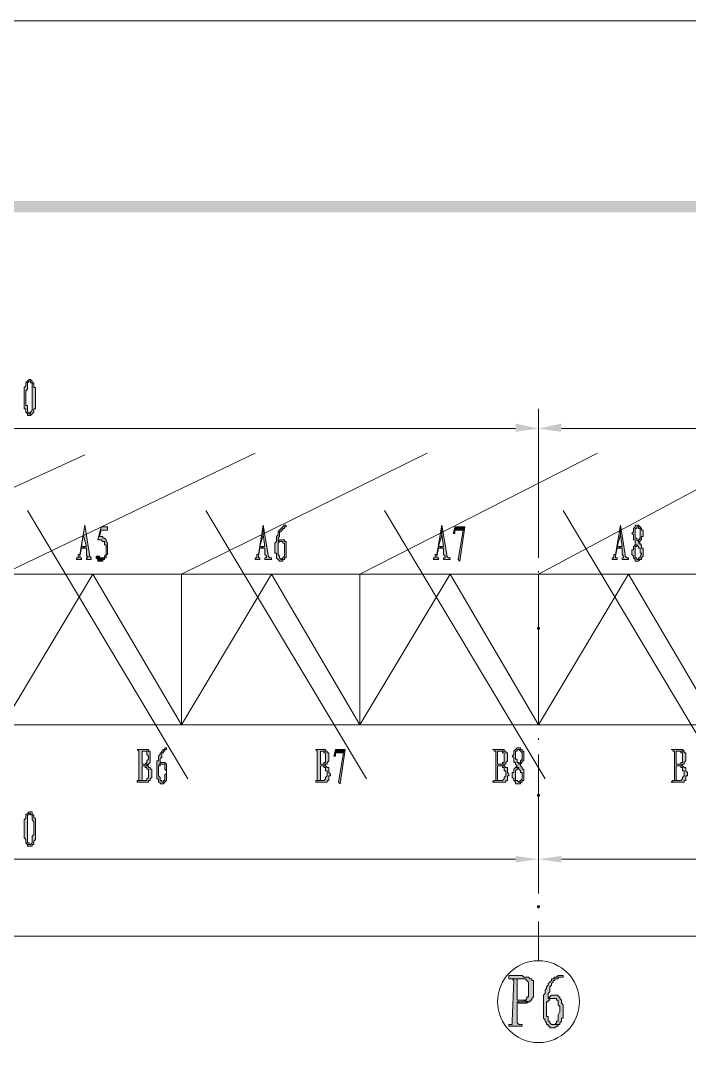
# Model space of a CAD drawing. Header units: millimetres. Extents: x 6 to 291, y 4 to 206.
# Drawn here: x 54.44 to 71.71, y 178.82 to 205.74 of the extents above; entities that cross this region are included whole.
import ezdxf

# ---------------------------------------------------------------- set-up
doc = ezdxf.new("R2010")
doc.units = ezdxf.units.MM
doc.layers.add('C00-00-00', color=7, linetype='Continuous')

msp = doc.modelspace()

# ---------------------------------------------------------------- hatches: boundary and pattern name
at = {"layer": 'C00-00-00'}
h = msp.add_hatch(color=256, dxfattribs=at)
h.dxf.hatch_style = 2
h.paths.add_polyline_path([(17.653, 201.083336), (17.907, 200.787002), (286.469659, 201.083336)])
h = msp.add_hatch(color=256, dxfattribs=at)
h.dxf.hatch_style = 2
h.paths.add_polyline_path([(17.907, 200.787002), (286.469659, 201.083336), (286.173327, 200.787002)])
h = msp.add_hatch(color=256, dxfattribs=at)
h.dxf.hatch_style = 2
h.paths.add_polyline_path([(54.609998, 196.426669), (54.567665, 196.384336), (54.567665, 196.342002), (54.567665, 196.299669), (54.525332, 196.257336), (54.525332, 196.172669), (54.525332, 195.834002), (54.525332, 195.791669), (54.525332, 195.749336), (54.525332, 195.707002), (54.567665, 195.707002), (54.567665, 195.664669), (54.567665, 195.622336), (54.609998, 195.580002), (54.652332, 195.580002), (54.652332, 195.622336), (54.609998, 195.622336), (54.609998, 195.664669), (54.609998, 195.707002), (54.609998, 195.791669), (54.567665, 195.791669), (54.567665, 196.172669), (54.609998, 196.215002), (54.609998, 196.299669), (54.609998, 196.342002), (54.609998, 196.384336), (54.652332, 196.426669)])
h = msp.add_hatch(color=256, dxfattribs=at)
h.dxf.hatch_style = 2
h.paths.add_polyline_path([(54.652333, 196.469002), (54.609999, 196.426669), (54.694666, 196.426669), (54.694666, 196.384336), (54.736999, 196.384336), (54.736999, 196.299669), (54.736999, 196.003336), (54.736999, 195.707002), (54.736999, 195.664669), (54.694666, 195.622336), (54.694666, 195.580002), (54.609999, 195.580002), (54.609999, 195.537669), (54.694666, 195.537669), (54.736999, 195.580002), (54.779333, 195.622336), (54.779333, 195.664669), (54.779333, 195.707002), (54.821666, 195.707002), (54.821666, 195.834002), (54.821666, 195.876336), (54.821666, 196.130336), (54.821666, 196.257336), (54.779333, 196.257336), (54.779333, 196.342002), (54.779333, 196.384336), (54.736999, 196.384336), (54.736999, 196.426669), (54.694666, 196.469002)])
h = msp.add_hatch(color=256, dxfattribs=at)
h.dxf.hatch_style = 2
h.paths.add_polyline_path([(67.225334, 195.326002), (67.225334, 195.114336), (67.818002, 195.199002)])
h = msp.add_hatch(color=256, dxfattribs=at)
h.dxf.hatch_style = 2
h.paths.add_polyline_path([(68.410666, 195.326002), (68.410666, 195.114336), (67.818002, 195.199002)])
h = msp.add_hatch(color=256, dxfattribs=at)
h.dxf.hatch_style = 2
h.paths.add_polyline_path([(56.091667, 192.701335), (55.964667, 191.939335), (55.922333, 191.939335), (55.922333, 191.897002), (55.922333, 191.854669), (55.88, 191.854669), (55.88, 191.812335), (56.007, 191.812335), (56.007, 191.854669), (55.964667, 191.854669), (55.964667, 191.897002), (56.007, 192.108669), (56.134, 192.108669), (56.007, 192.151002), (56.049333, 192.447335)])
h = msp.add_hatch(color=256, dxfattribs=at)
h.dxf.hatch_style = 2
h.paths.add_polyline_path([(56.091667, 192.701335), (56.049333, 192.447335), (56.134, 192.151002), (56.007, 192.151002), (56.134, 192.108669), (56.134, 192.066335), (56.134, 192.024002), (56.134, 191.897002), (56.176333, 191.897002), (56.176333, 191.854669), (56.134, 191.854669), (56.134, 191.812335), (56.261, 191.812335), (56.261, 191.854669), (56.218667, 191.897002), (56.218667, 191.939335)])
h = msp.add_hatch(color=256, dxfattribs=at)
h.dxf.hatch_style = 2
h.paths.add_polyline_path([(56.684335, 192.659003), (56.515001, 192.659003), (56.430335, 192.320336), (56.472668, 192.320336), (56.515001, 192.320336), (56.557335, 192.278003), (56.599668, 192.278003), (56.599668, 192.23567), (56.599668, 192.193336), (56.642001, 192.193336), (56.642001, 192.151003), (56.642001, 192.10867), (56.642001, 192.024003), (56.642001, 191.98167), (56.642001, 191.939336), (56.599668, 191.897003), (56.599668, 191.85467), (56.557335, 191.85467), (56.472668, 191.85467), (56.599668, 191.85467), (56.642001, 191.85467), (56.642001, 191.897003), (56.642001, 191.939336), (56.684335, 191.939336), (56.684335, 192.23567), (56.642001, 192.278003), (56.642001, 192.320336), (56.599668, 192.36267), (56.557335, 192.36267), (56.557335, 192.405003), (56.515001, 192.405003), (56.472668, 192.405003), (56.515001, 192.574336), (56.684335, 192.574336)])
h = msp.add_hatch(color=256, dxfattribs=at)
h.dxf.hatch_style = 2
h.paths.add_polyline_path([(60.706001, 192.701335), (60.579001, 191.939335), (60.536667, 191.939335), (60.536667, 191.897002), (60.536667, 191.854669), (60.494334, 191.854669), (60.494334, 191.812335), (60.621334, 191.812335), (60.621334, 191.854669), (60.579001, 191.854669), (60.579001, 191.897002), (60.621334, 192.108669), (60.748334, 192.108669), (60.621334, 192.151002), (60.706001, 192.447335)])
h = msp.add_hatch(color=256, dxfattribs=at)
h.dxf.hatch_style = 2
h.paths.add_polyline_path([(60.706001, 192.701335), (60.706001, 192.447335), (60.748334, 192.151002), (60.621334, 192.151002), (60.748334, 192.108669), (60.748334, 192.066335), (60.748334, 192.024002), (60.748334, 191.939335), (60.790667, 191.897002), (60.790667, 191.854669), (60.748334, 191.854669), (60.748334, 191.812335), (60.917667, 191.812335), (60.917667, 191.854669), (60.875334, 191.854669), (60.833001, 191.897002), (60.833001, 191.939335)])
h = msp.add_hatch(color=256, dxfattribs=at)
h.dxf.hatch_style = 2
h.paths.add_polyline_path([(61.298665, 192.701335), (61.256331, 192.701335), (61.213998, 192.659002), (61.171665, 192.616669), (61.129331, 192.574335), (61.086998, 192.532002), (61.086998, 192.489669), (61.086998, 192.447335), (61.044665, 192.405002), (61.044665, 192.362669), (61.044665, 192.278002), (61.002331, 192.235669), (61.002331, 191.981669), (61.044665, 191.981669), (61.044665, 191.897002), (61.044665, 191.854669), (61.086998, 191.812335), (61.129331, 191.770002), (61.213998, 191.770002), (61.213998, 191.812335), (61.256331, 191.812335), (61.171665, 191.812335), (61.129331, 191.854669), (61.129331, 191.897002), (61.086998, 191.939335), (61.086998, 191.981669), (61.086998, 192.235669), (61.129331, 192.278002), (61.213998, 192.278002), (61.086998, 192.278002), (61.086998, 192.362669), (61.129331, 192.405002), (61.129331, 192.447335), (61.129331, 192.532002), (61.171665, 192.532002), (61.171665, 192.574335), (61.213998, 192.574335), (61.213998, 192.616669), (61.256331, 192.616669), (61.256331, 192.659002), (61.298665, 192.659002)])
h = msp.add_hatch(color=256, dxfattribs=at)
h.dxf.hatch_style = 2
h.paths.add_polyline_path([(65.320335, 192.701335), (65.193335, 191.939335), (65.151001, 191.939335), (65.151001, 191.897002), (65.151001, 191.854669), (65.108668, 191.854669), (65.108668, 191.812335), (65.235668, 191.812335), (65.235668, 191.854669), (65.193335, 191.854669), (65.193335, 191.897002), (65.235668, 192.108669), (65.362668, 192.108669), (65.235668, 192.151002), (65.320335, 192.447335)])
h = msp.add_hatch(color=256, dxfattribs=at)
h.dxf.hatch_style = 2
h.paths.add_polyline_path([(65.320335, 192.701335), (65.320335, 192.447335), (65.362668, 192.151002), (65.235668, 192.151002), (65.362668, 192.108669), (65.362668, 192.066335), (65.362668, 191.939335), (65.405001, 191.897002), (65.405001, 191.854669), (65.362668, 191.854669), (65.362668, 191.812335), (65.532001, 191.812335), (65.532001, 191.854669), (65.489668, 191.854669), (65.447335, 191.897002), (65.447335, 191.939335)])
h = msp.add_hatch(color=256, dxfattribs=at)
h.dxf.hatch_style = 2
h.paths.add_polyline_path([(65.912999, 192.659003), (65.658999, 192.659003), (65.616665, 192.48967), (65.658999, 192.48967), (65.658999, 192.574336), (65.701332, 192.574336), (65.870665, 192.574336)])
h = msp.add_hatch(color=256, dxfattribs=at)
h.dxf.hatch_style = 2
h.paths.add_polyline_path([(65.912999, 192.659003), (65.870669, 192.574336), (65.743666, 191.812335), (65.786, 191.770003)])
h = msp.add_hatch(color=256, dxfattribs=at)
h.dxf.hatch_style = 2
h.paths.add_polyline_path([(69.934669, 192.701335), (69.807669, 191.939335), (69.765335, 191.939335), (69.765335, 191.854669), (69.723002, 191.854669), (69.723002, 191.812335), (69.850002, 191.812335), (69.850002, 191.854669), (69.807669, 191.854669), (69.807669, 191.897002), (69.850002, 192.108669), (69.977002, 192.108669), (69.850002, 192.151002), (69.934669, 192.447335)])
h = msp.add_hatch(color=256, dxfattribs=at)
h.dxf.hatch_style = 2
h.paths.add_polyline_path([(69.934669, 192.701335), (69.934669, 192.447335), (69.977002, 192.151002), (69.850002, 192.151002), (69.977002, 192.108669), (69.977002, 192.066335), (69.977002, 191.939335), (70.019335, 191.897002), (70.019335, 191.854669), (69.977002, 191.854669), (69.977002, 191.812335), (70.146335, 191.812335), (70.146335, 191.854669), (70.104002, 191.854669), (70.061669, 191.897002), (70.061669, 191.939335)])
h = msp.add_hatch(color=256, dxfattribs=at)
h.dxf.hatch_style = 2
h.paths.add_polyline_path([(70.40033, 192.701335), (70.315663, 192.701335), (70.315663, 192.659002), (70.27333, 192.616669), (70.27333, 192.532002), (70.230997, 192.489669), (70.27333, 192.447335), (70.27333, 192.362669), (70.27333, 192.320335), (70.315663, 192.320335), (70.315663, 192.278002), (70.315663, 192.235669), (70.315663, 192.193335), (70.357997, 192.193335), (70.40033, 192.151002), (70.40033, 192.108669), (70.442663, 192.108669), (70.442663, 192.066335), (70.442663, 191.981669), (70.484997, 191.981669), (70.484997, 191.939335), (70.442663, 191.897002), (70.442663, 191.854669), (70.40033, 191.854669), (70.40033, 191.812335), (70.357997, 191.812335), (70.484997, 191.812335), (70.484997, 191.854669), (70.52733, 191.897002), (70.52733, 192.108669), (70.484997, 192.108669), (70.484997, 192.151002), (70.484997, 192.193335), (70.442663, 192.193335), (70.442663, 192.235669), (70.40033, 192.235669), (70.442663, 192.278002), (70.40033, 192.278002), (70.357997, 192.320335), (70.357997, 192.362669), (70.315663, 192.362669), (70.315663, 192.405002), (70.315663, 192.447335), (70.315663, 192.532002), (70.315663, 192.574335), (70.315663, 192.616669), (70.357997, 192.616669), (70.357997, 192.659002), (70.442663, 192.659002)])
h = msp.add_hatch(color=256, dxfattribs=at)
h.dxf.hatch_style = 2
h.paths.add_polyline_path([(70.442664, 192.659003), (70.357997, 192.659003), (70.400331, 192.659003), (70.400331, 192.61667), (70.442664, 192.61667), (70.442664, 192.574336), (70.442664, 192.405003), (70.442664, 192.36267), (70.400331, 192.320336), (70.400331, 192.278003), (70.442664, 192.278003), (70.442664, 192.320336), (70.484997, 192.320336), (70.484997, 192.36267), (70.484997, 192.405003), (70.527331, 192.405003), (70.527331, 192.574336), (70.484997, 192.574336), (70.484997, 192.61667)])
h = msp.add_hatch(color=256, dxfattribs=at)
h.dxf.hatch_style = 2
h.paths.add_polyline_path([(61.214, 192.320337), (61.129334, 192.320337), (61.087, 192.278003), (61.214, 192.278003), (61.214, 192.23567), (61.256334, 192.23567), (61.256334, 192.151003), (61.256334, 192.10867), (61.256334, 192.024003), (61.256334, 191.98167), (61.256334, 191.939337), (61.256334, 191.897003), (61.214, 191.85467), (61.171667, 191.812337), (61.256334, 191.812337), (61.256334, 191.85467), (61.298667, 191.85467), (61.298667, 191.897003), (61.298667, 191.939337), (61.298667, 192.23567), (61.298667, 192.278003), (61.256334, 192.278003), (61.256334, 192.320337)])
h = msp.add_hatch(color=256, dxfattribs=at)
h.dxf.hatch_style = 2
h.paths.add_polyline_path([(70.315669, 192.193336), (70.273336, 192.151002), (70.273336, 192.108669), (70.273336, 192.066336), (70.231003, 192.066336), (70.231003, 191.939336), (70.273336, 191.897002), (70.273336, 191.854669), (70.315669, 191.812336), (70.315669, 191.770002), (70.400336, 191.770002), (70.442669, 191.812336), (70.485003, 191.812336), (70.358003, 191.812336), (70.358003, 191.854669), (70.315669, 191.854669), (70.315669, 191.897002), (70.315669, 192.066336), (70.315669, 192.108669), (70.315669, 192.151002), (70.358003, 192.151002), (70.358003, 192.193336)])
h = msp.add_hatch(color=256, dxfattribs=at)
h.dxf.hatch_style = 2
h.paths.add_polyline_path([(56.430333, 191.897002), (56.388, 191.897002), (56.388, 191.854668), (56.430333, 191.812335), (56.430333, 191.770002), (56.472666, 191.770002), (56.557333, 191.770002), (56.557333, 191.812335), (56.599666, 191.812335), (56.599666, 191.854668), (56.472666, 191.854668), (56.472666, 191.897002)])
h = msp.add_hatch(color=256, dxfattribs=at)
h.dxf.hatch_style = 2
h.paths.add_polyline_path([(67.818002, 190.07667), (67.788104, 190.064235), (67.775669, 190.034337), (67.788104, 190.004439), (67.818002, 189.992003), (67.8479, 190.004439), (67.860335, 190.034337), (67.8479, 190.064235)])
h = msp.add_hatch(color=256, dxfattribs=at)
h.dxf.hatch_style = 2
h.paths.add_polyline_path([(57.615665, 186.901669), (57.446332, 186.901669), (57.488665, 186.859336), (57.488665, 186.097336), (57.573332, 186.097336), (57.573332, 186.478336), (57.742665, 186.478336), (57.700332, 186.478336), (57.742665, 186.520669), (57.573332, 186.520669), (57.573332, 186.859336), (57.742665, 186.859336), (57.742665, 186.901669), (57.700332, 186.901669)])
h = msp.add_hatch(color=256, dxfattribs=at)
h.dxf.hatch_style = 2
h.paths.add_polyline_path([(57.742668, 186.859337), (57.615668, 186.859337), (57.658001, 186.859337), (57.700335, 186.859337), (57.700335, 186.817003), (57.700335, 186.77467), (57.742668, 186.732337), (57.742668, 186.64767), (57.700335, 186.605337), (57.700335, 186.563003), (57.658001, 186.52067), (57.615668, 186.52067), (57.742668, 186.52067), (57.785001, 186.563003), (57.785001, 186.605337), (57.785001, 186.817003), (57.785001, 186.859337)])
h = msp.add_hatch(color=256, dxfattribs=at)
h.dxf.hatch_style = 2
h.paths.add_polyline_path([(58.208333, 186.944003), (58.166, 186.944003), (58.166, 186.90167), (58.123667, 186.90167), (58.081333, 186.859337), (58.081333, 186.817003), (58.039, 186.817003), (58.039, 186.77467), (57.996667, 186.732337), (57.996667, 186.690003), (57.996667, 186.64767), (57.996667, 186.605337), (57.954333, 186.605337), (57.954333, 186.52067), (57.954333, 186.478337), (57.954333, 186.224337), (57.954333, 186.13967), (57.996667, 186.13967), (57.996667, 186.097337), (57.996667, 186.055003), (58.039, 186.055003), (58.039, 186.01267), (58.123667, 186.01267), (58.166, 186.055003), (58.081333, 186.055003), (58.081333, 186.097337), (58.039, 186.097337), (58.039, 186.13967), (58.039, 186.182003), (57.996667, 186.224337), (57.996667, 186.478337), (58.039, 186.478337), (58.039, 186.52067), (58.123667, 186.52067), (57.996667, 186.52067), (58.039, 186.52067), (58.039, 186.605337), (58.039, 186.64767), (58.039, 186.690003), (58.081333, 186.690003), (58.081333, 186.77467), (58.081333, 186.817003), (58.123667, 186.817003), (58.123667, 186.859337), (58.166, 186.859337), (58.166, 186.90167), (58.208333, 186.90167)])
h = msp.add_hatch(color=256, dxfattribs=at)
h.dxf.hatch_style = 2
h.paths.add_polyline_path([(62.229999, 186.901669), (62.060666, 186.901669), (62.102999, 186.859336), (62.102999, 186.097336), (62.187666, 186.097336), (62.187666, 186.478336), (62.314666, 186.478336), (62.272333, 186.478336), (62.314666, 186.478336), (62.314666, 186.520669), (62.187666, 186.520669), (62.187666, 186.859336), (62.314666, 186.859336), (62.314666, 186.901669), (62.272333, 186.901669)])
h = msp.add_hatch(color=256, dxfattribs=at)
h.dxf.hatch_style = 2
h.paths.add_polyline_path([(62.314668, 186.859337), (62.230001, 186.859337), (62.272334, 186.859337), (62.272334, 186.817003), (62.314668, 186.817003), (62.314668, 186.77467), (62.314668, 186.732337), (62.314668, 186.64767), (62.314668, 186.605337), (62.314668, 186.563003), (62.272334, 186.563003), (62.272334, 186.52067), (62.230001, 186.52067), (62.314668, 186.52067), (62.357001, 186.52067), (62.357001, 186.563003), (62.399334, 186.605337), (62.399334, 186.817003), (62.357001, 186.817003), (62.357001, 186.859337)])
h = msp.add_hatch(color=256, dxfattribs=at)
h.dxf.hatch_style = 2
h.paths.add_polyline_path([(62.822667, 186.901669), (62.568667, 186.901669), (62.526334, 186.732336), (62.568667, 186.732336), (62.568667, 186.817002), (62.611001, 186.817002), (62.780334, 186.817002)])
h = msp.add_hatch(color=256, dxfattribs=at)
h.dxf.hatch_style = 2
h.paths.add_polyline_path([(62.822667, 186.901669), (62.780333, 186.817002), (62.653334, 186.055003), (62.695669, 186.012669)])
h = msp.add_hatch(color=256, dxfattribs=at)
h.dxf.hatch_style = 2
h.paths.add_polyline_path([(66.801999, 186.901669), (66.632666, 186.901669), (66.674999, 186.901669), (66.674999, 186.859336), (66.717332, 186.859336), (66.717332, 186.097336), (66.674999, 186.097336), (66.801999, 186.097336), (66.759666, 186.097336), (66.759666, 186.478336), (66.801999, 186.478336), (66.928999, 186.478336), (66.886666, 186.478336), (66.928999, 186.478336), (66.928999, 186.520669), (66.801999, 186.520669), (66.759666, 186.520669), (66.759666, 186.859336), (66.801999, 186.859336), (66.928999, 186.859336), (66.928999, 186.901669), (66.886666, 186.901669)])
h = msp.add_hatch(color=256, dxfattribs=at)
h.dxf.hatch_style = 2
h.paths.add_polyline_path([(66.929002, 186.859337), (66.844335, 186.859337), (66.886669, 186.859337), (66.886669, 186.817003), (66.929002, 186.817003), (66.929002, 186.77467), (66.929002, 186.64767), (66.929002, 186.605337), (66.929002, 186.563003), (66.886669, 186.563003), (66.886669, 186.52067), (66.844335, 186.52067), (66.802002, 186.52067), (66.929002, 186.52067), (66.971335, 186.52067), (66.971335, 186.563003), (67.013669, 186.605337), (67.013669, 186.817003), (66.971335, 186.817003), (66.971335, 186.859337)])
h = msp.add_hatch(color=256, dxfattribs=at)
h.dxf.hatch_style = 2
h.paths.add_polyline_path([(67.309998, 186.944003), (67.267665, 186.944003), (67.225332, 186.90167), (67.182998, 186.859337), (67.182998, 186.77467), (67.140665, 186.732337), (67.182998, 186.690003), (67.182998, 186.605337), (67.182998, 186.563003), (67.225332, 186.563003), (67.225332, 186.52067), (67.267665, 186.478337), (67.225332, 186.436003), (67.309998, 186.436003), (67.309998, 186.39367), (67.352332, 186.351337), (67.352332, 186.309003), (67.394665, 186.309003), (67.394665, 186.26667), (67.394665, 186.224337), (67.394665, 186.182003), (67.394665, 186.13967), (67.352332, 186.097337), (67.309998, 186.055003), (67.394665, 186.055003), (67.394665, 186.097337), (67.436998, 186.097337), (67.436998, 186.13967), (67.436998, 186.351337), (67.436998, 186.39367), (67.394665, 186.39367), (67.394665, 186.436003), (67.352332, 186.478337), (67.352332, 186.52067), (67.309998, 186.52067), (67.309998, 186.563003), (67.267665, 186.563003), (67.267665, 186.605337), (67.267665, 186.64767), (67.225332, 186.64767), (67.225332, 186.690003), (67.225332, 186.77467), (67.225332, 186.817003), (67.225332, 186.859337), (67.267665, 186.859337), (67.267665, 186.90167), (67.394665, 186.90167), (67.352332, 186.90167), (67.352332, 186.944003)])
h = msp.add_hatch(color=256, dxfattribs=at)
h.dxf.hatch_style = 2
h.paths.add_polyline_path([(67.394667, 186.901669), (67.31, 186.901669), (67.352334, 186.859336), (67.394667, 186.817002), (67.394667, 186.647669), (67.352334, 186.605336), (67.352334, 186.563002), (67.31, 186.520669), (67.352334, 186.520669), (67.394667, 186.563002), (67.394667, 186.605336), (67.437, 186.605336), (67.437, 186.647669), (67.437, 186.817002), (67.437, 186.859336), (67.394667, 186.859336)])
h = msp.add_hatch(color=256, dxfattribs=at)
h.dxf.hatch_style = 2
h.paths.add_polyline_path([(71.416337, 186.901669), (71.247003, 186.901669), (71.289337, 186.901669), (71.289337, 186.859336), (71.33167, 186.859336), (71.33167, 186.097336), (71.289337, 186.097336), (71.416337, 186.097336), (71.374003, 186.097336), (71.374003, 186.478336), (71.416337, 186.478336), (71.543337, 186.478336), (71.501003, 186.478336), (71.543337, 186.478336), (71.543337, 186.520669), (71.416337, 186.520669), (71.374003, 186.520669), (71.374003, 186.859336), (71.416337, 186.859336), (71.58567, 186.859336), (71.543337, 186.901669), (71.501003, 186.901669)])
h = msp.add_hatch(color=256, dxfattribs=at)
h.dxf.hatch_style = 2
h.paths.add_polyline_path([(71.585666, 186.859337), (71.458666, 186.859337), (71.500999, 186.859337), (71.500999, 186.817003), (71.543333, 186.817003), (71.543333, 186.77467), (71.543333, 186.64767), (71.543333, 186.605337), (71.543333, 186.563003), (71.500999, 186.563003), (71.500999, 186.52067), (71.458666, 186.52067), (71.416333, 186.52067), (71.543333, 186.52067), (71.585666, 186.52067), (71.585666, 186.563003), (71.627999, 186.605337), (71.627999, 186.817003), (71.585666, 186.817003)])
h = msp.add_hatch(color=256, dxfattribs=at)
h.dxf.hatch_style = 2
h.paths.add_polyline_path([(57.742668, 186.478336), (57.615668, 186.478336), (57.658001, 186.478336), (57.658001, 186.436003), (57.700335, 186.436003), (57.700335, 186.393669), (57.742668, 186.393669), (57.742668, 186.351336), (57.742668, 186.309003), (57.742668, 186.266669), (57.742668, 186.224336), (57.742668, 186.182003), (57.700335, 186.139669), (57.700335, 186.097336), (57.658001, 186.097336), (57.446335, 186.097336), (57.446335, 186.055003), (57.488668, 186.055003), (57.658001, 186.055003), (57.700335, 186.055003), (57.742668, 186.055003), (57.742668, 186.097336), (57.785001, 186.097336), (57.785001, 186.139669), (57.827335, 186.182003), (57.827335, 186.393669), (57.785001, 186.393669), (57.785001, 186.436003), (57.742668, 186.436003)])
h = msp.add_hatch(color=256, dxfattribs=at)
h.dxf.hatch_style = 2
h.paths.add_polyline_path([(58.123665, 186.563003), (58.081331, 186.563003), (58.038998, 186.563003), (58.038998, 186.520669), (57.996665, 186.520669), (58.165998, 186.520669), (58.165998, 186.478336), (58.165998, 186.393669), (58.208331, 186.351336), (58.208331, 186.266669), (58.165998, 186.266669), (58.165998, 186.182003), (58.165998, 186.139669), (58.165998, 186.097336), (58.123665, 186.097336), (58.123665, 186.055003), (58.081331, 186.055003), (58.165998, 186.055003), (58.208331, 186.097336), (58.208331, 186.139669), (58.208331, 186.182003), (58.208331, 186.436003), (58.208331, 186.478336), (58.208331, 186.520669), (58.165998, 186.563003)])
h = msp.add_hatch(color=256, dxfattribs=at)
h.dxf.hatch_style = 2
h.paths.add_polyline_path([(62.314668, 186.478336), (62.230001, 186.478336), (62.272334, 186.478336), (62.272334, 186.436003), (62.314668, 186.436003), (62.314668, 186.393669), (62.314668, 186.351336), (62.357001, 186.351336), (62.357001, 186.224336), (62.314668, 186.182003), (62.314668, 186.139669), (62.272334, 186.097336), (62.230001, 186.097336), (62.060668, 186.097336), (62.060668, 186.055003), (62.103001, 186.055003), (62.272334, 186.055003), (62.357001, 186.055003), (62.357001, 186.097336), (62.399334, 186.097336), (62.399334, 186.139669), (62.399334, 186.224336), (62.441668, 186.224336), (62.441668, 186.266669), (62.399334, 186.309003), (62.399334, 186.393669), (62.399334, 186.436003), (62.357001, 186.436003)])
h = msp.add_hatch(color=256, dxfattribs=at)
h.dxf.hatch_style = 2
h.paths.add_polyline_path([(66.929002, 186.478336), (66.844335, 186.478336), (66.886669, 186.478336), (66.886669, 186.436003), (66.929002, 186.436003), (66.929002, 186.393669), (66.929002, 186.351336), (66.971335, 186.351336), (66.971335, 186.224336), (66.929002, 186.182003), (66.929002, 186.139669), (66.886669, 186.097336), (66.844335, 186.097336), (66.675002, 186.097336), (66.632669, 186.055003), (66.675002, 186.055003), (66.886669, 186.055003), (66.971335, 186.055003), (66.971335, 186.097336), (67.013669, 186.097336), (67.013669, 186.139669), (67.013669, 186.224336), (67.056002, 186.224336), (67.056002, 186.266669), (67.013669, 186.309003), (67.013669, 186.393669), (67.013669, 186.436003), (66.971335, 186.436003)])
h = msp.add_hatch(color=256, dxfattribs=at)
h.dxf.hatch_style = 2
h.paths.add_polyline_path([(67.225334, 186.436002), (67.183001, 186.393668), (67.183001, 186.351335), (67.183001, 186.309002), (67.140667, 186.309002), (67.140667, 186.182002), (67.183001, 186.139668), (67.183001, 186.097335), (67.225334, 186.055002), (67.225334, 186.012668), (67.267667, 186.012668), (67.310001, 186.012668), (67.352334, 186.012668), (67.352334, 186.055002), (67.394667, 186.055002), (67.310001, 186.055002), (67.267667, 186.097335), (67.225334, 186.097335), (67.225334, 186.139668), (67.225334, 186.309002), (67.225334, 186.351335), (67.267667, 186.393668), (67.310001, 186.436002)])
h = msp.add_hatch(color=256, dxfattribs=at)
h.dxf.hatch_style = 2
h.paths.add_polyline_path([(71.543332, 186.478336), (71.458665, 186.478336), (71.500998, 186.478336), (71.500998, 186.436003), (71.543332, 186.436003), (71.543332, 186.393669), (71.543332, 186.351336), (71.585665, 186.351336), (71.585665, 186.224336), (71.543332, 186.182003), (71.543332, 186.139669), (71.500998, 186.097336), (71.458665, 186.097336), (71.289332, 186.097336), (71.246998, 186.055003), (71.289332, 186.055003), (71.500998, 186.055003), (71.585665, 186.055003), (71.585665, 186.097336), (71.627998, 186.097336), (71.627998, 186.139669), (71.627998, 186.224336), (71.670332, 186.224336), (71.670332, 186.309003), (71.627998, 186.351336), (71.627998, 186.393669), (71.627998, 186.436003), (71.585665, 186.436003)])
h = msp.add_hatch(color=256, dxfattribs=at)
h.dxf.hatch_style = 2
h.paths.add_polyline_path([(67.818002, 185.75867), (67.788104, 185.746235), (67.775669, 185.716337), (67.788104, 185.686439), (67.818002, 185.674004), (67.8479, 185.686439), (67.860335, 185.716337), (67.8479, 185.746235)])
h = msp.add_hatch(color=256, dxfattribs=at)
h.dxf.hatch_style = 2
h.paths.add_polyline_path([(54.609998, 185.25067), (54.567665, 185.208336), (54.567665, 185.166003), (54.567665, 185.12367), (54.525332, 185.081336), (54.525332, 184.954336), (54.525332, 184.912003), (54.525332, 184.785003), (54.525332, 184.74267), (54.525332, 184.61567), (54.567665, 184.573336), (54.567665, 184.531003), (54.567665, 184.48867), (54.609998, 184.446336), (54.652332, 184.446336), (54.652332, 184.48867), (54.609998, 184.48867), (54.609998, 184.573336), (54.609998, 185.12367), (54.609998, 185.208336), (54.652332, 185.208336), (54.652332, 185.25067), (54.694665, 185.25067)])
h = msp.add_hatch(color=256, dxfattribs=at)
h.dxf.hatch_style = 2
h.paths.add_polyline_path([(54.694667, 185.293002), (54.652334, 185.293002), (54.61, 185.250669), (54.694667, 185.250669), (54.694667, 185.208335), (54.737, 185.208335), (54.737, 185.166002), (54.737, 185.123669), (54.737, 185.081335), (54.779334, 185.039002), (54.779334, 184.869669), (54.779334, 184.827335), (54.779334, 184.700335), (54.737, 184.658002), (54.737, 184.573335), (54.737, 184.531002), (54.737, 184.488669), (54.694667, 184.446335), (54.61, 184.446335), (54.61, 184.404002), (54.652334, 184.404002), (54.694667, 184.404002), (54.737, 184.404002), (54.737, 184.446335), (54.779334, 184.446335), (54.779334, 184.488669), (54.779334, 184.531002), (54.821667, 184.573335), (54.821667, 184.658002), (54.821667, 184.996669), (54.821667, 185.039002), (54.821667, 185.123669), (54.779334, 185.123669), (54.779334, 185.166002), (54.779334, 185.208335), (54.737, 185.208335), (54.737, 185.250669), (54.737, 185.293002)])
h = msp.add_hatch(color=256, dxfattribs=at)
h.dxf.hatch_style = 2
h.paths.add_polyline_path([(67.225334, 184.150002), (67.225334, 183.980669), (67.818002, 184.065335)])
h = msp.add_hatch(color=256, dxfattribs=at)
h.dxf.hatch_style = 2
h.paths.add_polyline_path([(68.410666, 184.150002), (68.410666, 183.980669), (67.818002, 184.065335)])
h = msp.add_hatch(color=256, dxfattribs=at)
h.dxf.hatch_style = 2
h.paths.add_polyline_path([(67.818002, 182.880002), (67.788104, 182.867567), (67.775669, 182.837669), (67.788104, 182.807771), (67.818002, 182.795336), (67.8479, 182.807771), (67.860335, 182.837669), (67.8479, 182.867567)])
h = msp.add_hatch(color=256, dxfattribs=at)
h.dxf.hatch_style = 2
h.paths.add_polyline_path([(67.140665, 180.975002), (67.182999, 180.932669), (67.140665, 179.874335), (67.140665, 179.832002), (67.140665, 179.789669), (67.055999, 179.789669), (67.055999, 179.747335), (67.394665, 179.747335), (67.394665, 179.789669), (67.309999, 179.789669), (67.267665, 179.832002), (67.267665, 180.382335), (67.606332, 180.382335), (67.394665, 180.424669), (67.309999, 180.424669), (67.267665, 180.424669), (67.267665, 180.467002), (67.267665, 180.932669), (67.267665, 180.975002), (67.309999, 180.975002), (67.352332, 180.975002), (67.394665, 180.975002)])
h = msp.add_hatch(color=256, dxfattribs=at)
h.dxf.hatch_style = 2
h.paths.add_polyline_path([(67.394667, 181.059669), (67.056, 181.059669), (67.056, 180.975002), (67.098334, 180.975002), (67.140667, 180.975002), (67.437, 180.975002), (67.479334, 180.975002), (67.521667, 180.932669), (67.564, 180.890335), (67.564, 180.848002), (67.564, 180.594002), (67.564, 180.551669), (67.564, 180.509335), (67.521667, 180.509335), (67.521667, 180.467002), (67.479334, 180.424669), (67.437, 180.424669), (67.394667, 180.424669), (67.606334, 180.382335), (67.606334, 180.424669), (67.648667, 180.424669), (67.648667, 180.467002), (67.691, 180.509335), (67.691, 180.551669), (67.691, 180.594002), (67.691, 180.848002), (67.691, 180.890335), (67.691, 180.932669), (67.648667, 180.932669), (67.648667, 180.975002), (67.606334, 180.975002), (67.564, 181.017335), (67.521667, 181.017335), (67.437, 181.017335)])
h = msp.add_hatch(color=256, dxfattribs=at)
h.dxf.hatch_style = 2
h.paths.add_polyline_path([(68.453, 181.059669), (68.410667, 181.059669), (68.368334, 181.059669), (68.326, 181.059669), (68.283667, 181.017335), (68.241334, 181.017335), (68.199, 180.975002), (68.156667, 180.975002), (68.156667, 180.932669), (68.114334, 180.890335), (68.072, 180.848002), (68.072, 180.805669), (68.029667, 180.763335), (68.029667, 180.721002), (67.987334, 180.678669), (67.987334, 180.636335), (67.987334, 180.594002), (67.945, 180.551669), (67.945, 180.467002), (67.945, 180.424669), (67.945, 180.086002), (67.945, 180.043669), (67.945, 179.959002), (67.987334, 179.916669), (67.987334, 179.874335), (68.029667, 179.832002), (68.029667, 179.789669), (68.072, 179.789669), (68.072, 179.747335), (68.114334, 179.747335), (68.114334, 179.705002), (68.241334, 179.705002), (68.283667, 179.747335), (68.326, 179.747335), (68.326, 179.789669), (68.199, 179.789669), (68.156667, 179.789669), (68.114334, 179.832002), (68.114334, 179.874335), (68.072, 179.874335), (68.072, 179.959002), (68.072, 180.001335), (68.029667, 180.001335), (68.029667, 180.128335), (68.029667, 180.170669), (68.029667, 180.213002), (68.029667, 180.255335), (68.029667, 180.382335), (68.072, 180.382335), (68.072, 180.424669), (68.114334, 180.424669), (68.114334, 180.467002), (68.241334, 180.467002), (68.072, 180.467002), (68.072, 180.509335), (68.072, 180.551669), (68.072, 180.594002), (68.114334, 180.636335), (68.114334, 180.721002), (68.114334, 180.763335), (68.156667, 180.805669), (68.156667, 180.848002), (68.199, 180.890335), (68.199, 180.932669), (68.241334, 180.932669), (68.241334, 180.975002), (68.283667, 180.975002), (68.326, 180.975002), (68.326, 181.017335), (68.368334, 181.017335), (68.410667, 181.017335), (68.453, 181.017335)])
h = msp.add_hatch(color=256, dxfattribs=at)
h.dxf.hatch_style = 2
h.paths.add_polyline_path([(67.606334, 180.382336), (67.267668, 180.382336), (67.310001, 180.340002), (67.352334, 180.340002), (67.394668, 180.340002), (67.521668, 180.340002), (67.564001, 180.382336)])
h = msp.add_hatch(color=256, dxfattribs=at)
h.dxf.hatch_style = 2
h.paths.add_polyline_path([(68.241337, 180.551669), (68.15667, 180.551669), (68.114337, 180.509336), (68.072003, 180.467002), (68.28367, 180.467002), (68.28367, 180.424669), (68.326003, 180.424669), (68.326003, 180.382336), (68.326003, 180.297669), (68.368337, 180.255336), (68.368337, 180.128336), (68.326003, 180.043669), (68.326003, 179.916669), (68.326003, 179.874336), (68.28367, 179.874336), (68.28367, 179.832002), (68.241337, 179.789669), (68.199003, 179.789669), (68.326003, 179.789669), (68.368337, 179.789669), (68.368337, 179.832002), (68.41067, 179.874336), (68.41067, 179.916669), (68.41067, 179.959002), (68.453003, 179.959002), (68.453003, 180.297669), (68.41067, 180.340002), (68.41067, 180.382336), (68.41067, 180.424669), (68.368337, 180.467002), (68.368337, 180.509336), (68.326003, 180.509336), (68.326003, 180.551669)])

# ---------------------------------------------------------------- linework, layer by layer
at = {"layer": 'C00-00-00', "lineweight": 15}
msp.add_lwpolyline([(291.126319, 205.740002), (5.799667, 205.740002), (5.799667, 3.979343), (291.126319, 3.979343)], dxfattribs=at)
at = {"layer": 'C00-00-00', "lineweight": 13}
for points in [[(54.609998, 196.426669), (54.567665, 196.384336), (54.567665, 196.342002), (54.567665, 196.299669), (54.525332, 196.257336), (54.525332, 196.172669), (54.525332, 195.834002), (54.525332, 195.791669), (54.525332, 195.749336), (54.525332, 195.707002), (54.567665, 195.707002), (54.567665, 195.664669), (54.567665, 195.622336), (54.609998, 195.580002), (54.652332, 195.580002), (54.652332, 195.622336), (54.609998, 195.622336), (54.609998, 195.664669), (54.609998, 195.707002), (54.609998, 195.791669), (54.567665, 195.791669), (54.567665, 196.172669), (54.609998, 196.215002), (54.609998, 196.299669), (54.609998, 196.342002), (54.609998, 196.384336), (54.652332, 196.426669)], [(54.652333, 196.469002), (54.609999, 196.426669), (54.694666, 196.426669), (54.694666, 196.384336), (54.736999, 196.384336), (54.736999, 196.299669), (54.736999, 196.003336), (54.736999, 195.707002), (54.736999, 195.664669), (54.694666, 195.622336), (54.694666, 195.580002), (54.609999, 195.580002), (54.609999, 195.537669), (54.694666, 195.537669), (54.736999, 195.580002), (54.779333, 195.622336), (54.779333, 195.664669), (54.779333, 195.707002), (54.821666, 195.707002), (54.821666, 195.834002), (54.821666, 195.876336), (54.821666, 196.130336), (54.821666, 196.257336), (54.779333, 196.257336), (54.779333, 196.342002), (54.779333, 196.384336), (54.736999, 196.384336), (54.736999, 196.426669), (54.694666, 196.469002)], [(56.091667, 192.701335), (55.964667, 191.939335), (55.922333, 191.939335), (55.922333, 191.897002), (55.922333, 191.854669), (55.88, 191.854669), (55.88, 191.812335), (56.007, 191.812335), (56.007, 191.854669), (55.964667, 191.854669), (55.964667, 191.897002), (56.007, 192.108669), (56.134, 192.108669), (56.007, 192.151002), (56.049333, 192.447335)], [(56.091667, 192.701335), (56.049333, 192.447335), (56.134, 192.151002), (56.007, 192.151002), (56.134, 192.108669), (56.134, 192.066335), (56.134, 192.024002), (56.134, 191.897002), (56.176333, 191.897002), (56.176333, 191.854669), (56.134, 191.854669), (56.134, 191.812335), (56.261, 191.812335), (56.261, 191.854669), (56.218667, 191.897002), (56.218667, 191.939335)], [(56.684335, 192.659003), (56.515001, 192.659003), (56.430335, 192.320336), (56.472668, 192.320336), (56.515001, 192.320336), (56.557335, 192.278003), (56.599668, 192.278003), (56.599668, 192.23567), (56.599668, 192.193336), (56.642001, 192.193336), (56.642001, 192.151003), (56.642001, 192.10867), (56.642001, 192.024003), (56.642001, 191.98167), (56.642001, 191.939336), (56.599668, 191.897003), (56.599668, 191.85467), (56.557335, 191.85467), (56.472668, 191.85467), (56.599668, 191.85467), (56.642001, 191.85467), (56.642001, 191.897003), (56.642001, 191.939336), (56.684335, 191.939336), (56.684335, 192.23567), (56.642001, 192.278003), (56.642001, 192.320336), (56.599668, 192.36267), (56.557335, 192.36267), (56.557335, 192.405003), (56.515001, 192.405003), (56.472668, 192.405003), (56.515001, 192.574336), (56.684335, 192.574336)], [(60.706001, 192.701335), (60.579001, 191.939335), (60.536667, 191.939335), (60.536667, 191.897002), (60.536667, 191.854669), (60.494334, 191.854669), (60.494334, 191.812335), (60.621334, 191.812335), (60.621334, 191.854669), (60.579001, 191.854669), (60.579001, 191.897002), (60.621334, 192.108669), (60.748334, 192.108669), (60.621334, 192.151002), (60.706001, 192.447335)], [(60.706001, 192.701335), (60.706001, 192.447335), (60.748334, 192.151002), (60.621334, 192.151002), (60.748334, 192.108669), (60.748334, 192.066335), (60.748334, 192.024002), (60.748334, 191.939335), (60.790667, 191.897002), (60.790667, 191.854669), (60.748334, 191.854669), (60.748334, 191.812335), (60.917667, 191.812335), (60.917667, 191.854669), (60.875334, 191.854669), (60.833001, 191.897002), (60.833001, 191.939335)], [(61.298665, 192.701335), (61.256331, 192.701335), (61.213998, 192.659002), (61.171665, 192.616669), (61.129331, 192.574335), (61.086998, 192.532002), (61.086998, 192.489669), (61.086998, 192.447335), (61.044665, 192.405002), (61.044665, 192.362669), (61.044665, 192.278002), (61.002331, 192.235669), (61.002331, 191.981669), (61.044665, 191.981669), (61.044665, 191.897002), (61.044665, 191.854669), (61.086998, 191.812335), (61.129331, 191.770002), (61.213998, 191.770002), (61.213998, 191.812335), (61.256331, 191.812335), (61.171665, 191.812335), (61.129331, 191.854669), (61.129331, 191.897002), (61.086998, 191.939335), (61.086998, 191.981669), (61.086998, 192.235669), (61.129331, 192.278002), (61.213998, 192.278002), (61.086998, 192.278002), (61.086998, 192.362669), (61.129331, 192.405002), (61.129331, 192.447335), (61.129331, 192.532002), (61.171665, 192.532002), (61.171665, 192.574335), (61.213998, 192.574335), (61.213998, 192.616669), (61.256331, 192.616669), (61.256331, 192.659002), (61.298665, 192.659002)], [(65.320335, 192.701335), (65.193335, 191.939335), (65.151001, 191.939335), (65.151001, 191.897002), (65.151001, 191.854669), (65.108668, 191.854669), (65.108668, 191.812335), (65.235668, 191.812335), (65.235668, 191.854669), (65.193335, 191.854669), (65.193335, 191.897002), (65.235668, 192.108669), (65.362668, 192.108669), (65.235668, 192.151002), (65.320335, 192.447335)], [(65.320335, 192.701335), (65.320335, 192.447335), (65.362668, 192.151002), (65.235668, 192.151002), (65.362668, 192.108669), (65.362668, 192.066335), (65.362668, 191.939335), (65.405001, 191.897002), (65.405001, 191.854669), (65.362668, 191.854669), (65.362668, 191.812335), (65.532001, 191.812335), (65.532001, 191.854669), (65.489668, 191.854669), (65.447335, 191.897002), (65.447335, 191.939335)], [(65.912999, 192.659003), (65.658999, 192.659003), (65.616665, 192.48967), (65.658999, 192.48967), (65.658999, 192.574336), (65.701332, 192.574336), (65.870665, 192.574336)], [(65.912999, 192.659003), (65.870669, 192.574336), (65.743666, 191.812335), (65.786, 191.770003)], [(69.934669, 192.701335), (69.807669, 191.939335), (69.765335, 191.939335), (69.765335, 191.854669), (69.723002, 191.854669), (69.723002, 191.812335), (69.850002, 191.812335), (69.850002, 191.854669), (69.807669, 191.854669), (69.807669, 191.897002), (69.850002, 192.108669), (69.977002, 192.108669), (69.850002, 192.151002), (69.934669, 192.447335)], [(69.934669, 192.701335), (69.934669, 192.447335), (69.977002, 192.151002), (69.850002, 192.151002), (69.977002, 192.108669), (69.977002, 192.066335), (69.977002, 191.939335), (70.019335, 191.897002), (70.019335, 191.854669), (69.977002, 191.854669), (69.977002, 191.812335), (70.146335, 191.812335), (70.146335, 191.854669), (70.104002, 191.854669), (70.061669, 191.897002), (70.061669, 191.939335)], [(70.40033, 192.701335), (70.315663, 192.701335), (70.315663, 192.659002), (70.27333, 192.616669), (70.27333, 192.532002), (70.230997, 192.489669), (70.27333, 192.447335), (70.27333, 192.362669), (70.27333, 192.320335), (70.315663, 192.320335), (70.315663, 192.278002), (70.315663, 192.235669), (70.315663, 192.193335), (70.357997, 192.193335), (70.40033, 192.151002), (70.40033, 192.108669), (70.442663, 192.108669), (70.442663, 192.066335), (70.442663, 191.981669), (70.484997, 191.981669), (70.484997, 191.939335), (70.442663, 191.897002), (70.442663, 191.854669), (70.40033, 191.854669), (70.40033, 191.812335), (70.357997, 191.812335), (70.484997, 191.812335), (70.484997, 191.854669), (70.52733, 191.897002), (70.52733, 192.108669), (70.484997, 192.108669), (70.484997, 192.151002), (70.484997, 192.193335), (70.442663, 192.193335), (70.442663, 192.235669), (70.40033, 192.235669), (70.442663, 192.278002), (70.40033, 192.278002), (70.357997, 192.320335), (70.357997, 192.362669), (70.315663, 192.362669), (70.315663, 192.405002), (70.315663, 192.447335), (70.315663, 192.532002), (70.315663, 192.574335), (70.315663, 192.616669), (70.357997, 192.616669), (70.357997, 192.659002), (70.442663, 192.659002)], [(70.442664, 192.659003), (70.357997, 192.659003), (70.400331, 192.659003), (70.400331, 192.61667), (70.442664, 192.61667), (70.442664, 192.574336), (70.442664, 192.405003), (70.442664, 192.36267), (70.400331, 192.320336), (70.400331, 192.278003), (70.442664, 192.278003), (70.442664, 192.320336), (70.484997, 192.320336), (70.484997, 192.36267), (70.484997, 192.405003), (70.527331, 192.405003), (70.527331, 192.574336), (70.484997, 192.574336), (70.484997, 192.61667)], [(61.214, 192.320337), (61.129334, 192.320337), (61.087, 192.278003), (61.214, 192.278003), (61.214, 192.23567), (61.256334, 192.23567), (61.256334, 192.151003), (61.256334, 192.10867), (61.256334, 192.024003), (61.256334, 191.98167), (61.256334, 191.939337), (61.256334, 191.897003), (61.214, 191.85467), (61.171667, 191.812337), (61.256334, 191.812337), (61.256334, 191.85467), (61.298667, 191.85467), (61.298667, 191.897003), (61.298667, 191.939337), (61.298667, 192.23567), (61.298667, 192.278003), (61.256334, 192.278003), (61.256334, 192.320337)], [(70.315669, 192.193336), (70.273336, 192.151002), (70.273336, 192.108669), (70.273336, 192.066336), (70.231003, 192.066336), (70.231003, 191.939336), (70.273336, 191.897002), (70.273336, 191.854669), (70.315669, 191.812336), (70.315669, 191.770002), (70.400336, 191.770002), (70.442669, 191.812336), (70.485003, 191.812336), (70.358003, 191.812336), (70.358003, 191.854669), (70.315669, 191.854669), (70.315669, 191.897002), (70.315669, 192.066336), (70.315669, 192.108669), (70.315669, 192.151002), (70.358003, 192.151002), (70.358003, 192.193336)], [(56.430333, 191.897002), (56.388, 191.897002), (56.388, 191.854668), (56.430333, 191.812335), (56.430333, 191.770002), (56.472666, 191.770002), (56.557333, 191.770002), (56.557333, 191.812335), (56.599666, 191.812335), (56.599666, 191.854668), (56.472666, 191.854668), (56.472666, 191.897002)], [(57.615665, 186.901669), (57.446332, 186.901669), (57.488665, 186.859336), (57.488665, 186.097336), (57.573332, 186.097336), (57.573332, 186.478336), (57.742665, 186.478336), (57.700332, 186.478336), (57.742665, 186.520669), (57.573332, 186.520669), (57.573332, 186.859336), (57.742665, 186.859336), (57.742665, 186.901669), (57.700332, 186.901669)], [(57.742668, 186.859337), (57.615668, 186.859337), (57.658001, 186.859337), (57.700335, 186.859337), (57.700335, 186.817003), (57.700335, 186.77467), (57.742668, 186.732337), (57.742668, 186.64767), (57.700335, 186.605337), (57.700335, 186.563003), (57.658001, 186.52067), (57.615668, 186.52067), (57.742668, 186.52067), (57.785001, 186.563003), (57.785001, 186.605337), (57.785001, 186.817003), (57.785001, 186.859337)], [(58.208333, 186.944003), (58.166, 186.944003), (58.166, 186.90167), (58.123667, 186.90167), (58.081333, 186.859337), (58.081333, 186.817003), (58.039, 186.817003), (58.039, 186.77467), (57.996667, 186.732337), (57.996667, 186.690003), (57.996667, 186.64767), (57.996667, 186.605337), (57.954333, 186.605337), (57.954333, 186.52067), (57.954333, 186.478337), (57.954333, 186.224337), (57.954333, 186.13967), (57.996667, 186.13967), (57.996667, 186.097337), (57.996667, 186.055003), (58.039, 186.055003), (58.039, 186.01267), (58.123667, 186.01267), (58.166, 186.055003), (58.081333, 186.055003), (58.081333, 186.097337), (58.039, 186.097337), (58.039, 186.13967), (58.039, 186.182003), (57.996667, 186.224337), (57.996667, 186.478337), (58.039, 186.478337), (58.039, 186.52067), (58.123667, 186.52067), (57.996667, 186.52067), (58.039, 186.52067), (58.039, 186.605337), (58.039, 186.64767), (58.039, 186.690003), (58.081333, 186.690003), (58.081333, 186.77467), (58.081333, 186.817003), (58.123667, 186.817003), (58.123667, 186.859337), (58.166, 186.859337), (58.166, 186.90167), (58.208333, 186.90167)], [(62.229999, 186.901669), (62.060666, 186.901669), (62.102999, 186.859336), (62.102999, 186.097336), (62.187666, 186.097336), (62.187666, 186.478336), (62.314666, 186.478336), (62.272333, 186.478336), (62.314666, 186.478336), (62.314666, 186.520669), (62.187666, 186.520669), (62.187666, 186.859336), (62.314666, 186.859336), (62.314666, 186.901669), (62.272333, 186.901669)], [(62.314668, 186.859337), (62.230001, 186.859337), (62.272334, 186.859337), (62.272334, 186.817003), (62.314668, 186.817003), (62.314668, 186.77467), (62.314668, 186.732337), (62.314668, 186.64767), (62.314668, 186.605337), (62.314668, 186.563003), (62.272334, 186.563003), (62.272334, 186.52067), (62.230001, 186.52067), (62.314668, 186.52067), (62.357001, 186.52067), (62.357001, 186.563003), (62.399334, 186.605337), (62.399334, 186.817003), (62.357001, 186.817003), (62.357001, 186.859337)], [(62.822667, 186.901669), (62.568667, 186.901669), (62.526334, 186.732336), (62.568667, 186.732336), (62.568667, 186.817002), (62.611001, 186.817002), (62.780334, 186.817002)], [(62.822667, 186.901669), (62.780333, 186.817002), (62.653334, 186.055003), (62.695669, 186.012669)], [(66.801999, 186.901669), (66.632666, 186.901669), (66.674999, 186.901669), (66.674999, 186.859336), (66.717332, 186.859336), (66.717332, 186.097336), (66.674999, 186.097336), (66.801999, 186.097336), (66.759666, 186.097336), (66.759666, 186.478336), (66.801999, 186.478336), (66.928999, 186.478336), (66.886666, 186.478336), (66.928999, 186.478336), (66.928999, 186.520669), (66.801999, 186.520669), (66.759666, 186.520669), (66.759666, 186.859336), (66.801999, 186.859336), (66.928999, 186.859336), (66.928999, 186.901669), (66.886666, 186.901669)], [(66.929002, 186.859337), (66.844335, 186.859337), (66.886669, 186.859337), (66.886669, 186.817003), (66.929002, 186.817003), (66.929002, 186.77467), (66.929002, 186.64767), (66.929002, 186.605337), (66.929002, 186.563003), (66.886669, 186.563003), (66.886669, 186.52067), (66.844335, 186.52067), (66.802002, 186.52067), (66.929002, 186.52067), (66.971335, 186.52067), (66.971335, 186.563003), (67.013669, 186.605337), (67.013669, 186.817003), (66.971335, 186.817003), (66.971335, 186.859337)], [(67.309998, 186.944003), (67.267665, 186.944003), (67.225332, 186.90167), (67.182998, 186.859337), (67.182998, 186.77467), (67.140665, 186.732337), (67.182998, 186.690003), (67.182998, 186.605337), (67.182998, 186.563003), (67.225332, 186.563003), (67.225332, 186.52067), (67.267665, 186.478337), (67.225332, 186.436003), (67.309998, 186.436003), (67.309998, 186.39367), (67.352332, 186.351337), (67.352332, 186.309003), (67.394665, 186.309003), (67.394665, 186.26667), (67.394665, 186.224337), (67.394665, 186.182003), (67.394665, 186.13967), (67.352332, 186.097337), (67.309998, 186.055003), (67.394665, 186.055003), (67.394665, 186.097337), (67.436998, 186.097337), (67.436998, 186.13967), (67.436998, 186.351337), (67.436998, 186.39367), (67.394665, 186.39367), (67.394665, 186.436003), (67.352332, 186.478337), (67.352332, 186.52067), (67.309998, 186.52067), (67.309998, 186.563003), (67.267665, 186.563003), (67.267665, 186.605337), (67.267665, 186.64767), (67.225332, 186.64767), (67.225332, 186.690003), (67.225332, 186.77467), (67.225332, 186.817003), (67.225332, 186.859337), (67.267665, 186.859337), (67.267665, 186.90167), (67.394665, 186.90167), (67.352332, 186.90167), (67.352332, 186.944003)], [(67.394667, 186.901669), (67.31, 186.901669), (67.352334, 186.859336), (67.394667, 186.817002), (67.394667, 186.647669), (67.352334, 186.605336), (67.352334, 186.563002), (67.31, 186.520669), (67.352334, 186.520669), (67.394667, 186.563002), (67.394667, 186.605336), (67.437, 186.605336), (67.437, 186.647669), (67.437, 186.817002), (67.437, 186.859336), (67.394667, 186.859336)], [(71.416337, 186.901669), (71.247003, 186.901669), (71.289337, 186.901669), (71.289337, 186.859336), (71.33167, 186.859336), (71.33167, 186.097336), (71.289337, 186.097336), (71.416337, 186.097336), (71.374003, 186.097336), (71.374003, 186.478336), (71.416337, 186.478336), (71.543337, 186.478336), (71.501003, 186.478336), (71.543337, 186.478336), (71.543337, 186.520669), (71.416337, 186.520669), (71.374003, 186.520669), (71.374003, 186.859336), (71.416337, 186.859336), (71.58567, 186.859336), (71.543337, 186.901669), (71.501003, 186.901669)], [(71.585666, 186.859337), (71.458666, 186.859337), (71.500999, 186.859337), (71.500999, 186.817003), (71.543333, 186.817003), (71.543333, 186.77467), (71.543333, 186.64767), (71.543333, 186.605337), (71.543333, 186.563003), (71.500999, 186.563003), (71.500999, 186.52067), (71.458666, 186.52067), (71.416333, 186.52067), (71.543333, 186.52067), (71.585666, 186.52067), (71.585666, 186.563003), (71.627999, 186.605337), (71.627999, 186.817003), (71.585666, 186.817003)], [(57.742668, 186.478336), (57.615668, 186.478336), (57.658001, 186.478336), (57.658001, 186.436003), (57.700335, 186.436003), (57.700335, 186.393669), (57.742668, 186.393669), (57.742668, 186.351336), (57.742668, 186.309003), (57.742668, 186.266669), (57.742668, 186.224336), (57.742668, 186.182003), (57.700335, 186.139669), (57.700335, 186.097336), (57.658001, 186.097336), (57.446335, 186.097336), (57.446335, 186.055003), (57.488668, 186.055003), (57.658001, 186.055003), (57.700335, 186.055003), (57.742668, 186.055003), (57.742668, 186.097336), (57.785001, 186.097336), (57.785001, 186.139669), (57.827335, 186.182003), (57.827335, 186.393669), (57.785001, 186.393669), (57.785001, 186.436003), (57.742668, 186.436003)], [(58.123665, 186.563003), (58.081331, 186.563003), (58.038998, 186.563003), (58.038998, 186.520669), (57.996665, 186.520669), (58.165998, 186.520669), (58.165998, 186.478336), (58.165998, 186.393669), (58.208331, 186.351336), (58.208331, 186.266669), (58.165998, 186.266669), (58.165998, 186.182003), (58.165998, 186.139669), (58.165998, 186.097336), (58.123665, 186.097336), (58.123665, 186.055003), (58.081331, 186.055003), (58.165998, 186.055003), (58.208331, 186.097336), (58.208331, 186.139669), (58.208331, 186.182003), (58.208331, 186.436003), (58.208331, 186.478336), (58.208331, 186.520669), (58.165998, 186.563003)], [(62.314668, 186.478336), (62.230001, 186.478336), (62.272334, 186.478336), (62.272334, 186.436003), (62.314668, 186.436003), (62.314668, 186.393669), (62.314668, 186.351336), (62.357001, 186.351336), (62.357001, 186.224336), (62.314668, 186.182003), (62.314668, 186.139669), (62.272334, 186.097336), (62.230001, 186.097336), (62.060668, 186.097336), (62.060668, 186.055003), (62.103001, 186.055003), (62.272334, 186.055003), (62.357001, 186.055003), (62.357001, 186.097336), (62.399334, 186.097336), (62.399334, 186.139669), (62.399334, 186.224336), (62.441668, 186.224336), (62.441668, 186.266669), (62.399334, 186.309003), (62.399334, 186.393669), (62.399334, 186.436003), (62.357001, 186.436003)], [(66.929002, 186.478336), (66.844335, 186.478336), (66.886669, 186.478336), (66.886669, 186.436003), (66.929002, 186.436003), (66.929002, 186.393669), (66.929002, 186.351336), (66.971335, 186.351336), (66.971335, 186.224336), (66.929002, 186.182003), (66.929002, 186.139669), (66.886669, 186.097336), (66.844335, 186.097336), (66.675002, 186.097336), (66.632669, 186.055003), (66.675002, 186.055003), (66.886669, 186.055003), (66.971335, 186.055003), (66.971335, 186.097336), (67.013669, 186.097336), (67.013669, 186.139669), (67.013669, 186.224336), (67.056002, 186.224336), (67.056002, 186.266669), (67.013669, 186.309003), (67.013669, 186.393669), (67.013669, 186.436003), (66.971335, 186.436003)], [(67.225334, 186.436002), (67.183001, 186.393668), (67.183001, 186.351335), (67.183001, 186.309002), (67.140667, 186.309002), (67.140667, 186.182002), (67.183001, 186.139668), (67.183001, 186.097335), (67.225334, 186.055002), (67.225334, 186.012668), (67.267667, 186.012668), (67.310001, 186.012668), (67.352334, 186.012668), (67.352334, 186.055002), (67.394667, 186.055002), (67.310001, 186.055002), (67.267667, 186.097335), (67.225334, 186.097335), (67.225334, 186.139668), (67.225334, 186.309002), (67.225334, 186.351335), (67.267667, 186.393668), (67.310001, 186.436002)], [(71.543332, 186.478336), (71.458665, 186.478336), (71.500998, 186.478336), (71.500998, 186.436003), (71.543332, 186.436003), (71.543332, 186.393669), (71.543332, 186.351336), (71.585665, 186.351336), (71.585665, 186.224336), (71.543332, 186.182003), (71.543332, 186.139669), (71.500998, 186.097336), (71.458665, 186.097336), (71.289332, 186.097336), (71.246998, 186.055003), (71.289332, 186.055003), (71.500998, 186.055003), (71.585665, 186.055003), (71.585665, 186.097336), (71.627998, 186.097336), (71.627998, 186.139669), (71.627998, 186.224336), (71.670332, 186.224336), (71.670332, 186.309003), (71.627998, 186.351336), (71.627998, 186.393669), (71.627998, 186.436003), (71.585665, 186.436003)], [(54.609998, 185.25067), (54.567665, 185.208336), (54.567665, 185.166003), (54.567665, 185.12367), (54.525332, 185.081336), (54.525332, 184.954336), (54.525332, 184.912003), (54.525332, 184.785003), (54.525332, 184.74267), (54.525332, 184.61567), (54.567665, 184.573336), (54.567665, 184.531003), (54.567665, 184.48867), (54.609998, 184.446336), (54.652332, 184.446336), (54.652332, 184.48867), (54.609998, 184.48867), (54.609998, 184.573336), (54.609998, 185.12367), (54.609998, 185.208336), (54.652332, 185.208336), (54.652332, 185.25067), (54.694665, 185.25067)], [(54.694667, 185.293002), (54.652334, 185.293002), (54.61, 185.250669), (54.694667, 185.250669), (54.694667, 185.208335), (54.737, 185.208335), (54.737, 185.166002), (54.737, 185.123669), (54.737, 185.081335), (54.779334, 185.039002), (54.779334, 184.869669), (54.779334, 184.827335), (54.779334, 184.700335), (54.737, 184.658002), (54.737, 184.573335), (54.737, 184.531002), (54.737, 184.488669), (54.694667, 184.446335), (54.61, 184.446335), (54.61, 184.404002), (54.652334, 184.404002), (54.694667, 184.404002), (54.737, 184.404002), (54.737, 184.446335), (54.779334, 184.446335), (54.779334, 184.488669), (54.779334, 184.531002), (54.821667, 184.573335), (54.821667, 184.658002), (54.821667, 184.996669), (54.821667, 185.039002), (54.821667, 185.123669), (54.779334, 185.123669), (54.779334, 185.166002), (54.779334, 185.208335), (54.737, 185.208335), (54.737, 185.250669), (54.737, 185.293002)], [(67.140665, 180.975002), (67.182999, 180.932669), (67.140665, 179.874335), (67.140665, 179.832002), (67.140665, 179.789669), (67.055999, 179.789669), (67.055999, 179.747335), (67.394665, 179.747335), (67.394665, 179.789669), (67.309999, 179.789669), (67.267665, 179.832002), (67.267665, 180.382335), (67.606332, 180.382335), (67.394665, 180.424669), (67.309999, 180.424669), (67.267665, 180.424669), (67.267665, 180.467002), (67.267665, 180.932669), (67.267665, 180.975002), (67.309999, 180.975002), (67.352332, 180.975002), (67.394665, 180.975002)], [(67.394667, 181.059669), (67.056, 181.059669), (67.056, 180.975002), (67.098334, 180.975002), (67.140667, 180.975002), (67.437, 180.975002), (67.479334, 180.975002), (67.521667, 180.932669), (67.564, 180.890335), (67.564, 180.848002), (67.564, 180.594002), (67.564, 180.551669), (67.564, 180.509335), (67.521667, 180.509335), (67.521667, 180.467002), (67.479334, 180.424669), (67.437, 180.424669), (67.394667, 180.424669), (67.606334, 180.382335), (67.606334, 180.424669), (67.648667, 180.424669), (67.648667, 180.467002), (67.691, 180.509335), (67.691, 180.551669), (67.691, 180.594002), (67.691, 180.848002), (67.691, 180.890335), (67.691, 180.932669), (67.648667, 180.932669), (67.648667, 180.975002), (67.606334, 180.975002), (67.564, 181.017335), (67.521667, 181.017335), (67.437, 181.017335)], [(68.453, 181.059669), (68.410667, 181.059669), (68.368334, 181.059669), (68.326, 181.059669), (68.283667, 181.017335), (68.241334, 181.017335), (68.199, 180.975002), (68.156667, 180.975002), (68.156667, 180.932669), (68.114334, 180.890335), (68.072, 180.848002), (68.072, 180.805669), (68.029667, 180.763335), (68.029667, 180.721002), (67.987334, 180.678669), (67.987334, 180.636335), (67.987334, 180.594002), (67.945, 180.551669), (67.945, 180.467002), (67.945, 180.424669), (67.945, 180.086002), (67.945, 180.043669), (67.945, 179.959002), (67.987334, 179.916669), (67.987334, 179.874335), (68.029667, 179.832002), (68.029667, 179.789669), (68.072, 179.789669), (68.072, 179.747335), (68.114334, 179.747335), (68.114334, 179.705002), (68.241334, 179.705002), (68.283667, 179.747335), (68.326, 179.747335), (68.326, 179.789669), (68.199, 179.789669), (68.156667, 179.789669), (68.114334, 179.832002), (68.114334, 179.874335), (68.072, 179.874335), (68.072, 179.959002), (68.072, 180.001335), (68.029667, 180.001335), (68.029667, 180.128335), (68.029667, 180.170669), (68.029667, 180.213002), (68.029667, 180.255335), (68.029667, 180.382335), (68.072, 180.382335), (68.072, 180.424669), (68.114334, 180.424669), (68.114334, 180.467002), (68.241334, 180.467002), (68.072, 180.467002), (68.072, 180.509335), (68.072, 180.551669), (68.072, 180.594002), (68.114334, 180.636335), (68.114334, 180.721002), (68.114334, 180.763335), (68.156667, 180.805669), (68.156667, 180.848002), (68.199, 180.890335), (68.199, 180.932669), (68.241334, 180.932669), (68.241334, 180.975002), (68.283667, 180.975002), (68.326, 180.975002), (68.326, 181.017335), (68.368334, 181.017335), (68.410667, 181.017335), (68.453, 181.017335)], [(67.606334, 180.382336), (67.267668, 180.382336), (67.310001, 180.340002), (67.352334, 180.340002), (67.394668, 180.340002), (67.521668, 180.340002), (67.564001, 180.382336)], [(68.241337, 180.551669), (68.15667, 180.551669), (68.114337, 180.509336), (68.072003, 180.467002), (68.28367, 180.467002), (68.28367, 180.424669), (68.326003, 180.424669), (68.326003, 180.382336), (68.326003, 180.297669), (68.368337, 180.255336), (68.368337, 180.128336), (68.326003, 180.043669), (68.326003, 179.916669), (68.326003, 179.874336), (68.28367, 179.874336), (68.28367, 179.832002), (68.241337, 179.789669), (68.199003, 179.789669), (68.326003, 179.789669), (68.368337, 179.789669), (68.368337, 179.832002), (68.41067, 179.874336), (68.41067, 179.916669), (68.41067, 179.959002), (68.453003, 179.959002), (68.453003, 180.297669), (68.41067, 180.340002), (68.41067, 180.382336), (68.41067, 180.424669), (68.368337, 180.467002), (68.368337, 180.509336), (68.326003, 180.509336), (68.326003, 180.551669)]]:
    msp.add_lwpolyline(points, close=True, dxfattribs=at)
at = {"layer": 'C00-00-00', "lineweight": 5}
for points in [[(67.818002, 192.405003), (67.818002, 195.707002)], [(67.818002, 192.405003), (67.818002, 195.707002)], [(36.110332, 195.199002), (67.225334, 195.199002)], [(68.410666, 195.199002), (145.668999, 195.199002)], [(49.360666, 191.431336), (56.091667, 194.521669)], [(53.975, 191.431336), (60.494333, 194.564002)], [(58.589334, 191.431336), (64.939334, 194.564002)], [(63.203668, 191.431336), (69.341997, 194.564002)], [(67.818002, 191.431336), (73.744667, 194.606335)], [(54.609998, 193.082336), (58.758667, 186.13967)], [(59.224332, 193.082336), (63.373001, 186.13967)], [(63.838666, 193.082336), (67.987331, 186.13967)], [(68.453, 193.082336), (72.601665, 186.13967)], [(67.818002, 191.854669), (67.818002, 192.870668)], [(35.517668, 191.431336), (252.010328, 191.431336)], [(37.846001, 191.431336), (40.132002, 187.536669), (42.418001, 191.431336), (44.746335, 187.536669), (47.074668, 191.431336), (49.360668, 187.536669), (51.689001, 191.431336), (53.975002, 187.536669), (56.303334, 191.431336), (58.589334, 187.536669), (60.917668, 191.431336), (63.203668, 187.536669), (65.532002, 191.431336), (67.818002, 187.536669), (70.146336, 191.431336), (72.432336, 187.536669)], [(58.589334, 191.431336), (58.589334, 187.536669)], [(63.203668, 191.431336), (63.203668, 187.536669)], [(67.818002, 191.473669), (67.818002, 191.516003)], [(67.818002, 191.431336), (67.818002, 187.536669)], [(67.818002, 190.415335), (67.818002, 191.135002)], [(67.818002, 188.976003), (67.818002, 189.653336)], [(67.818002, 188.595003), (67.818002, 188.637335)], [(67.818002, 187.536669), (67.818002, 188.256336)], [(35.517668, 187.536669), (252.010328, 187.536669)], [(67.818002, 187.155669), (67.818002, 187.198003)], [(67.818002, 186.055003), (67.818002, 186.77467)], [(67.818002, 186.520668), (67.818002, 183.59967)], [(67.818002, 186.520668), (67.818002, 183.59967)], [(67.818002, 184.658004), (67.818002, 185.335336)], [(67.818002, 184.277003), (67.818002, 184.319335)], [(36.110332, 184.065335), (67.225334, 184.065335)], [(67.818002, 183.176335), (67.818002, 183.938336)], [(68.410666, 184.065335), (145.668999, 184.065335)], [(67.818002, 181.440669), (67.818002, 182.456668)], [(36.110332, 182.07567), (247.142004, 182.07567)]]:
    msp.add_lwpolyline(points, dxfattribs=at)
msp.add_circle((67.818002, 180.382336), 1.058333, dxfattribs=at)

doc.saveas('drawing.dxf')
